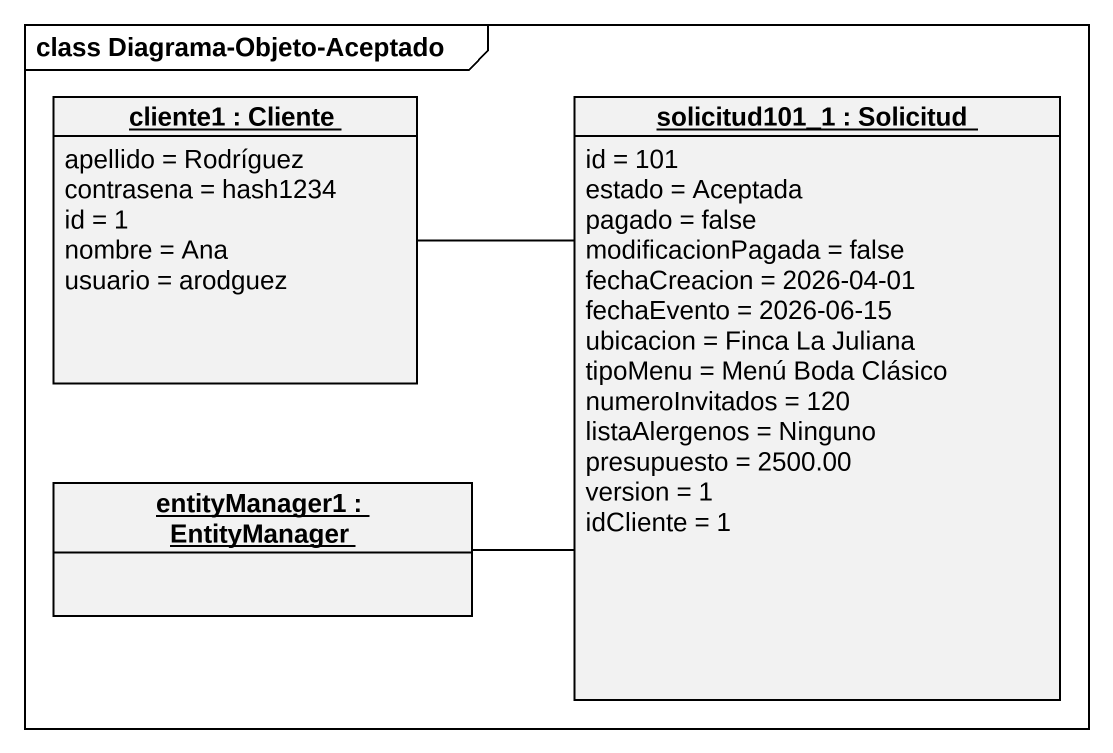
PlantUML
@startuml
mainframe class Diagrama-Objeto-Aceptado
hide circle
hide empty members
object "cliente1 : Cliente" as cliente1 {
  apellido = Rodríguez
  contrasena = hash1234
  id = 1
  nombre = Ana
  usuario = arodguez
}
object "solicitud101_1 : Solicitud" as solicitud101_1 {
  id = 101
  estado = Aceptada
  pagado = false
  modificacionPagada = false
  fechaCreacion = 2026-04-01
  fechaEvento = 2026-06-15
  ubicacion = Finca La Juliana
  tipoMenu = Menú Boda Clásico
  numeroInvitados = 120
  listaAlergenos = Ninguno
  presupuesto = 2500.00
  version = 1
  idCliente = 1
}
object "entityManager1 : EntityManager" as entityManager1
cliente1 -right- solicitud101_1
entityManager1 -right- solicitud101_1
@enduml
